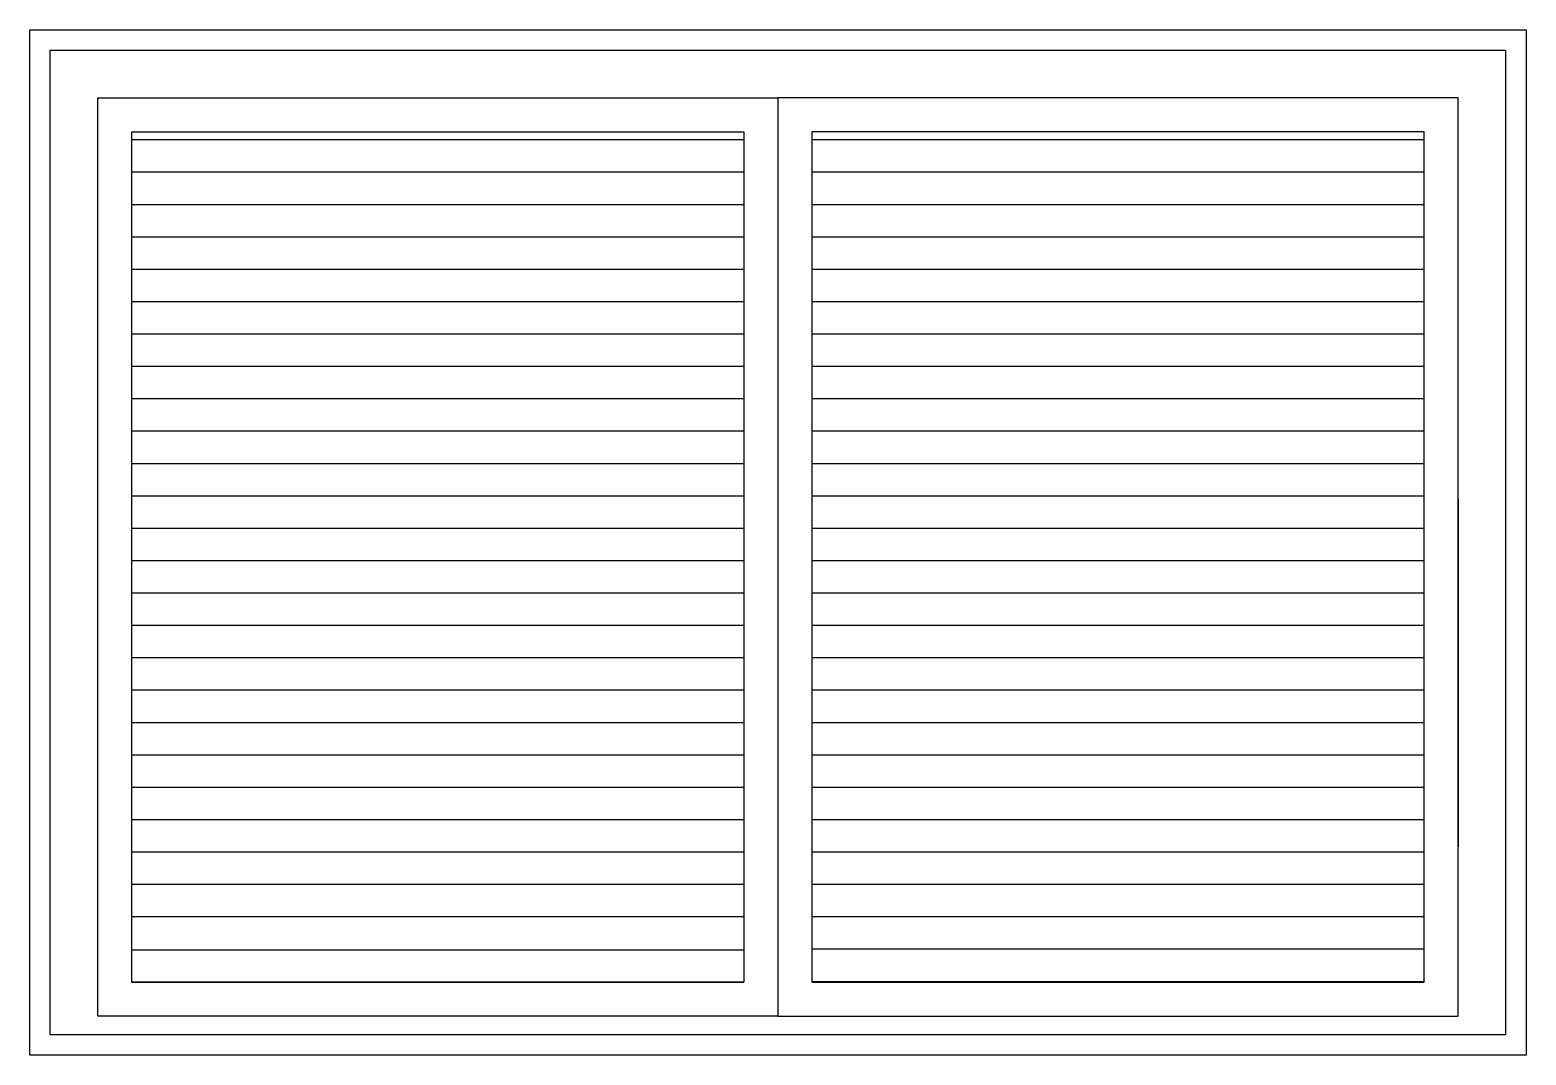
# Model space of a CAD drawing. Extents: x 120.44 to 122.64, y 264.94 to 266.45.
import ezdxf

# ---------------------------------------------------------------- set-up
doc = ezdxf.new("R2010")
doc.units = 0
doc.header["$LTSCALE"] = 0.03
doc.header["$MEASUREMENT"] = 0
doc.layers.get('0').update_dxf_attribs({"linetype": 'CONTINUOUS'})

msp = doc.modelspace()

# ---------------------------------------------------------------- linework, layer by layer
at = {"color": 2}
for p, q in [((120.4433, 266.4498), (122.6433, 266.4498)), ((120.4433, 264.9416), (120.4433, 266.4498)), ((122.6433, 266.4498), (122.6433, 264.9416)), ((120.5433, 266.3498), (121.5433, 266.3498)), ((120.5433, 264.9987), (120.5433, 266.3498)), ((122.5433, 266.3498), (121.5433, 266.3498)), ((121.5433, 266.3498), (121.5433, 264.9987)), ((122.5433, 264.9987), (122.5433, 266.3498)), ((120.5433, 264.9987), (120.5433, 265.0916)), ((121.5433, 264.9987), (120.5433, 264.9987)), ((121.5433, 264.9987), (122.5433, 264.9987)), ((122.6433, 264.9416), (120.4433, 264.9416))]:
    msp.add_line(p, q, dxfattribs=at)
for p, q in [((120.4433, 265.4498), (120.4433, 266.4498)), ((121.5433, 266.3498), (121.5433, 265.3498)), ((122.6133, 265.8696), (122.6133, 265.69)), ((122.5433, 265.76), (122.5433, 265.2478)), ((122.5433, 265.4906), (122.5433, 265.6702)), ((122.6133, 265.6002), (122.6133, 265.4206)), ((122.5433, 265.2212), (122.5433, 265.4008)), ((122.6133, 265.3308), (122.6133, 265.1616)), ((122.6133, 265.2798), (122.6133, 265.2676)), ((120.4433, 264.9416), (120.4433, 265.0916)), ((120.4733, 264.9716), (120.4733, 265.0916)), ((122.5433, 264.9987), (122.5433, 265.0916)), ((122.6133, 265.0916), (122.6133, 264.9716)), ((122.6433, 265.0916), (122.6433, 264.9416))]:
    msp.add_line(p, q)
at = {"color": 1}
for p, q in [((120.4733, 266.4198), (122.6133, 266.4198)), ((120.4733, 264.9716), (120.4733, 266.4198)), ((122.6133, 266.4198), (122.6133, 264.9716)), ((120.5933, 266.2998), (121.4933, 266.2998)), ((120.5933, 265.0487), (120.5933, 266.2998)), ((120.5933, 266.2884), (121.4933, 266.2884)), ((121.4933, 266.2998), (121.4933, 265.0487)), ((122.4933, 266.2998), (121.5933, 266.2998)), ((121.5933, 266.2998), (121.5933, 265.3498)), ((121.5933, 266.2884), (122.4933, 266.2884)), ((122.4933, 265.0487), (122.4933, 266.2998)), ((120.5933, 266.2408), (121.4933, 266.2408)), ((121.5933, 266.2408), (122.4933, 266.2408)), ((120.5933, 266.1931), (121.4933, 266.1931)), ((121.5933, 266.1931), (122.4933, 266.1931)), ((120.5933, 266.1455), (121.4933, 266.1455)), ((121.5933, 266.1455), (122.4933, 266.1455)), ((120.5933, 266.0979), (121.4933, 266.0979)), ((121.5933, 266.0979), (122.4933, 266.0979)), ((120.5933, 266.0503), (121.4933, 266.0503)), ((121.5933, 266.0503), (122.4933, 266.0503)), ((120.5933, 266.0026), (121.4933, 266.0026)), ((121.5933, 266.0026), (122.4933, 266.0026)), ((120.5933, 265.955), (121.4933, 265.955)), ((121.5933, 265.955), (122.4933, 265.955)), ((120.5933, 265.9074), (121.4933, 265.9074)), ((121.5933, 265.9074), (122.4933, 265.9074)), ((120.5933, 265.8598), (121.4933, 265.8598)), ((121.5933, 265.8598), (122.4933, 265.8598)), ((120.5933, 265.8121), (121.4933, 265.8121)), ((121.5933, 265.8121), (122.4933, 265.8121)), ((121.5933, 265.8119), (121.5933, 265.6323)), ((120.5933, 265.7645), (121.4933, 265.7645)), ((121.5933, 265.7645), (122.4933, 265.7645)), ((120.5933, 265.7169), (121.4933, 265.7169)), ((121.5933, 265.7169), (122.4933, 265.7169)), ((122.4933, 265.5406), (122.4933, 265.7202)), ((120.5933, 265.6693), (121.4933, 265.6693)), ((121.5933, 265.6693), (122.4933, 265.6693)), ((120.5933, 265.6216), (121.4933, 265.6216)), ((120.5933, 265.6216), (121.4933, 265.6216)), ((121.5933, 265.6216), (122.4933, 265.6216)), ((121.5933, 265.6216), (122.4933, 265.6216)), ((120.5933, 265.574), (121.4933, 265.574)), ((121.5933, 265.574), (122.4933, 265.574)), ((121.5933, 265.5425), (121.5933, 265.3629)), ((120.5933, 265.5264), (121.4933, 265.5264)), ((121.5933, 265.5264), (122.4933, 265.5264)), ((120.5933, 265.4788), (121.4933, 265.4788)), ((121.5933, 265.4788), (122.4933, 265.4788)), ((120.5933, 265.4311), (121.4933, 265.4311)), ((121.5933, 265.4311), (122.4933, 265.4311)), ((122.4933, 265.2712), (122.4933, 265.4508)), ((120.5933, 265.3835), (121.4933, 265.3835)), ((121.5933, 265.3835), (122.4933, 265.3835)), ((121.5933, 265.3835), (121.5933, 265.0487)), ((120.5933, 265.3359), (121.4933, 265.3359)), ((121.5933, 265.3359), (122.4933, 265.3359)), ((120.5933, 265.2883), (121.4933, 265.2883)), ((121.5933, 265.2883), (122.4933, 265.2883)), ((121.5933, 265.2731), (121.5933, 265.1616)), ((120.5933, 265.2406), (121.4933, 265.2406)), ((121.5933, 265.2406), (122.4933, 265.2406)), ((120.5933, 265.193), (121.4933, 265.193)), ((121.5933, 265.193), (122.4933, 265.193)), ((122.4933, 265.1616), (122.4933, 265.1813)), ((120.5933, 265.1454), (121.4933, 265.1454)), ((121.5933, 265.1454), (122.4933, 265.1454)), ((120.5933, 265.0967), (121.4933, 265.0967)), ((120.5933, 265.0487), (120.5933, 265.0916)), ((121.4933, 265.0916), (121.4933, 265.0487)), ((121.5933, 265.0978), (122.4933, 265.0978)), ((121.5933, 265.0916), (121.5933, 265.0487)), ((122.4933, 265.0487), (122.4933, 265.0916)), ((120.5933, 265.0491), (121.4933, 265.0491)), ((121.4933, 265.0487), (120.5933, 265.0487)), ((121.5933, 265.0501), (122.4933, 265.0501)), ((121.5933, 265.0487), (122.4933, 265.0487)), ((122.6133, 264.9716), (120.4733, 264.9716))]:
    msp.add_line(p, q, dxfattribs=at)

doc.saveas('drawing.dxf')
